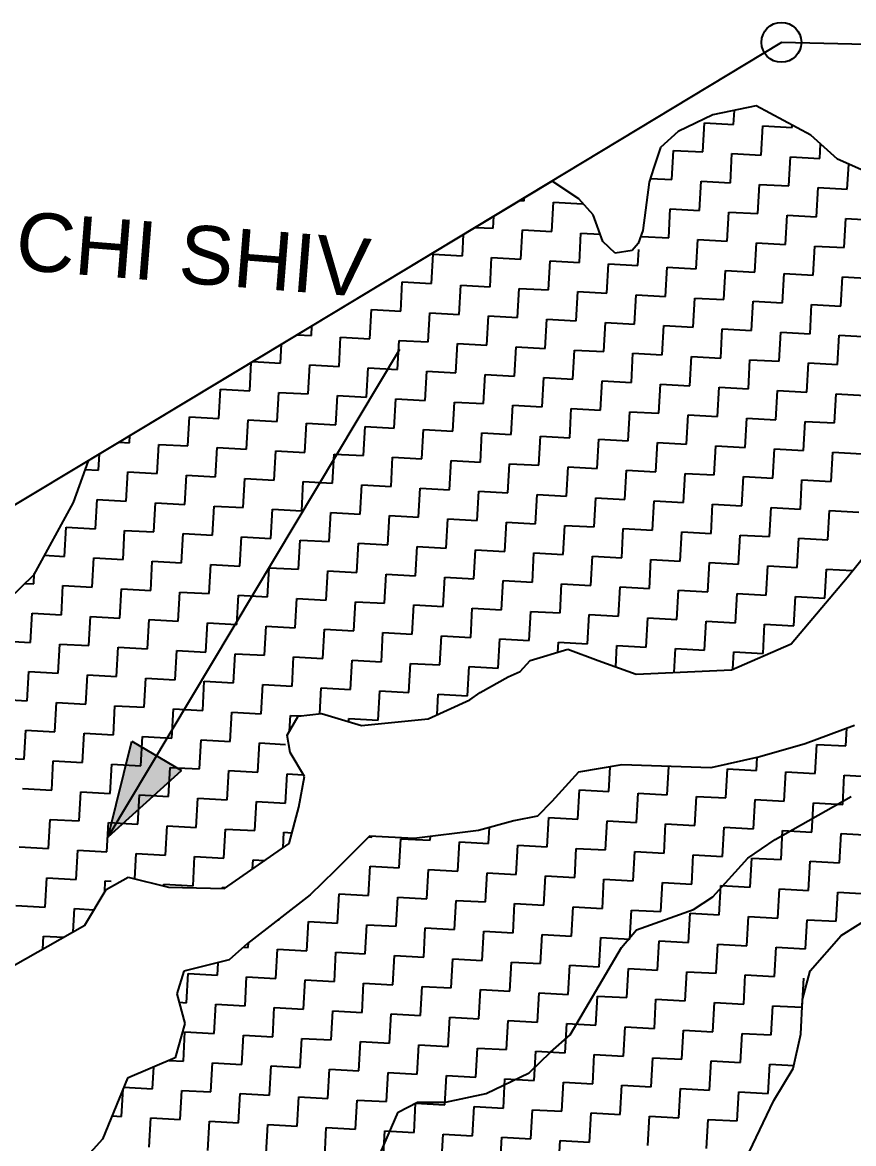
# Model space of a CAD drawing. Header units: metres. Extents: x 277693 to 281059, y 2038920 to 2043234.
# Drawn here: x 278451.6 to 278809.7, y 2042680.6 to 2043163.9 of the extents above; entities that cross this region are included whole.
import ezdxf

# ---------------------------------------------------------------- set-up
doc = ezdxf.new("R2010")
doc.units = ezdxf.units.M
doc.header["$MEASUREMENT"] = 0
for name, color, linetype in [('LINE_WATER', 4, 'Continuous'), ('POLY_HATCH', 12, 'Continuous'), ('TEXT_MAPOUT', 7, 'Continuous'), ('V_BOUND_LINE', 7, 'Continuous')]:
    doc.layers.add(name, color=color, linetype=linetype)
doc.styles.get("Standard").update_dxf_attribs({"font": 'arial.ttf'})

msp = doc.modelspace()

# ---------------------------------------------------------------- hatches: boundary and pattern name
h = msp.add_hatch(color=256)
h.paths.add_polyline_path([(278509.48, 2042847.71), (278498.81, 2042854.08), (278488.64, 2042812.82)])
h.paths.add_polyline_path([(278488.64, 2042812.82), (278520.16, 2042841.33), (278509.48, 2042847.71)])

# ---------------------------------------------------------------- linework, layer by layer
for points in [[(278488.64, 2042812.82), (278614.21, 2043022.99)], [(278488.64, 2042812.82), (278498.81, 2042854.08)], [(278498.81, 2042854.08), (278520.16, 2042841.33)], [(278488.64, 2042812.82), (278520.16, 2042841.33)]]:
    msp.add_lwpolyline(points)
msp.add_circle((278778.61, 2043155.29), 8.59)
at = {"layer": 'LINE_WATER'}
for p, q in [((278775.91, 2042811.59), (278808.62, 2042830.12)), ((278764.1, 2042803.55), (278775.91, 2042811.59)), ((278749.13, 2042786.99), (278764.1, 2042803.55)), ((278740.79, 2042781.43), (278749.13, 2042786.99)), ((278716.23, 2042772.75), (278740.79, 2042781.43)), ((278709.78, 2042765.08), (278716.23, 2042772.75)), ((278698.71, 2042746.3), (278709.78, 2042765.08)), ((278687.63, 2042727.51), (278698.71, 2042746.3)), ((278679.19, 2042719.95), (278687.63, 2042727.51)), ((278670, 2042711.1), (278679.19, 2042719.95)), ((278651.43, 2042702.09), (278670, 2042711.1)), ((278633.83, 2042698.38), (278651.43, 2042702.09)), ((278613.52, 2042694.15), (278621.79, 2042698.38)), ((278621.79, 2042698.38), (278633.83, 2042698.38)), ((278605.86, 2042676.52), (278613.52, 2042694.15))]:
    msp.add_line(p, q, dxfattribs=at)
at = {"layer": 'POLY_HATCH'}
for p, q in [((278767.77, 2043127.86), (278749.02, 2043124.06)), ((278791.26, 2043115.28), (278767.77, 2043127.86)), ((278749.02, 2043124.06), (278734.11, 2043116.83)), ((278734.11, 2043116.83), (278726.48, 2043110)), ((278802.79, 2043104.98), (278791.26, 2043115.28)), ((278726.48, 2043110), (278723.58, 2043101.29)), ((278723.58, 2043101.29), (278721.61, 2043094.95)), ((278819.31, 2043097.62), (278802.79, 2043104.98)), ((278679.78, 2043095.51), (278479.9, 2042974.87)), ((278691.39, 2043087.76), (278679.78, 2043095.51)), ((278721.61, 2043094.95), (278718.86, 2043074.16)), ((278697.46, 2043080.98), (278691.39, 2043087.76)), ((278701.67, 2043069.47), (278697.46, 2043080.98)), ((278718.86, 2043074.16), (278716.94, 2043068.62)), ((278707.03, 2043064.34), (278701.67, 2043069.47)), ((278716.94, 2043068.62), (278714.35, 2043065.54)), ((278714.35, 2043065.54), (278707.03, 2043064.34)), ((278479.9, 2042974.87), (278473.43, 2042956.9)), ((278473.43, 2042956.9), (278456.39, 2042925.61)), ((278806.87, 2042924.66), (278823, 2042944.64)), ((278456.39, 2042925.61), (278437.64, 2042907.31)), ((278782.74, 2042895.95), (278806.87, 2042924.66)), ((278670.44, 2042888.79), (278686.58, 2042893.74)), ((278686.58, 2042893.74), (278699.67, 2042888.84)), ((278757.07, 2042884.84), (278782.74, 2042895.95)), ((278666, 2042884.02), (278670.44, 2042888.79)), ((278699.67, 2042888.84), (278716.05, 2042882.93)), ((278660.87, 2042881.8), (278666, 2042884.02)), ((278716.05, 2042882.93), (278757.07, 2042884.84)), ((278648.8, 2042874.96), (278660.87, 2042881.8)), ((278644.45, 2042871.86), (278648.8, 2042874.96)), ((278626.46, 2042863.67), (278644.45, 2042871.86)), ((278565.76, 2042856.69), (278570.38, 2042864.78)), ((278570.38, 2042864.78), (278580.46, 2042865.9)), ((278580.46, 2042865.9), (278597.72, 2042860.77)), ((278597.72, 2042860.77), (278626.46, 2042863.67)), ((278810.13, 2042860.86), (278788.81, 2042852.85)), ((278567.01, 2042849.11), (278565.76, 2042856.69)), ((278788.81, 2042852.85), (278769.29, 2042847.25)), ((278573.12, 2042838.76), (278567.01, 2042849.11)), ((278769.29, 2042847.25), (278748.16, 2042842.57)), ((278691.26, 2042840.7), (278679.71, 2042827.99)), ((278709.81, 2042843.85), (278691.26, 2042840.7)), ((278748.16, 2042842.57), (278709.81, 2042843.85)), ((278570.72, 2042825.54), (278573.12, 2042838.76)), ((278566.52, 2042809.91), (278570.72, 2042825.54)), ((278679.71, 2042827.99), (278673.51, 2042821.65)), ((278673.51, 2042821.65), (278663.38, 2042819.71)), ((278648.12, 2042815.54), (278620.37, 2042812.06)), ((278663.38, 2042819.71), (278648.12, 2042815.54)), ((278601.22, 2042813.12), (278586.19, 2042798.09)), ((278620.37, 2042812.06), (278601.22, 2042813.12)), ((278538.73, 2042790.58), (278566.52, 2042809.91)), ((278586.19, 2042798.09), (278575.61, 2042787.82)), ((278487.76, 2042790.05), (278497.24, 2042795.37)), ((278497.24, 2042795.37), (278514.54, 2042791.08)), ((278478.56, 2042774.7), (278487.76, 2042790.05)), ((278514.54, 2042791.08), (278538.73, 2042790.58)), ((278575.61, 2042787.82), (278548.56, 2042766.78)), ((278804.29, 2042770.2), (278819, 2042779.41)), ((278442.35, 2042754.16), (278478.56, 2042774.7)), ((278790.93, 2042755.08), (278804.29, 2042770.2)), ((278548.56, 2042766.78), (278540.65, 2042759.71)), ((278540.65, 2042759.71), (278521.18, 2042754.94)), ((278521.18, 2042754.94), (278518.13, 2042745.09)), ((278787.75, 2042742.74), (278790.93, 2042755.08)), ((278518.13, 2042745.09), (278521.61, 2042732.38)), ((278786.92, 2042727.76), (278787.75, 2042742.74)), ((278521.61, 2042732.38), (278517.45, 2042717.58)), ((278783.6, 2042712.92), (278786.92, 2042727.76)), ((278517.45, 2042717.58), (278496.92, 2042708.7)), ((278775.32, 2042699.19), (278783.6, 2042712.92)), ((278496.92, 2042708.7), (278486.14, 2042682.46)), ((278764.78, 2042676.82), (278775.32, 2042699.19)), ((278486.14, 2042682.46), (278471.02, 2042665.76))]:
    msp.add_line(p, q, dxfattribs=at)
at = {"layer": 'POLY_HATCH', "linetype": 'Continuous'}
for p, q in [((278758.01, 2043119.94), (278758.34, 2043125.95)), ((278744.72, 2043108.04), (278745.42, 2043120.64)), ((278745.42, 2043120.64), (278758.01, 2043119.94)), ((278769.91, 2043106.65), (278770.61, 2043119.25)), ((278770.61, 2043119.25), (278783.2, 2043118.55)), ((278783.2, 2043118.55), (278783.26, 2043119.57)), ((278795.1, 2043105.26), (278795.45, 2043111.54)), ((278731.43, 2043096.14), (278732.13, 2043108.73)), ((278732.13, 2043108.73), (278744.72, 2043108.04)), ((278756.62, 2043094.75), (278757.32, 2043107.35)), ((278757.32, 2043107.35), (278769.91, 2043106.65)), ((278781.81, 2043093.36), (278782.51, 2043105.96)), ((278782.51, 2043105.96), (278795.1, 2043105.26)), ((278807, 2043091.97), (278807.6, 2043102.84)), ((278722.14, 2043096.65), (278731.43, 2043096.14)), ((278743.33, 2043082.85), (278744.03, 2043095.44)), ((278744.03, 2043095.44), (278756.62, 2043094.75)), ((278768.52, 2043081.46), (278769.22, 2043094.06)), ((278769.22, 2043094.06), (278781.81, 2043093.36)), ((278793.71, 2043080.07), (278794.41, 2043092.67)), ((278794.41, 2043092.67), (278807, 2043091.97)), ((278665.89, 2043087.12), (278667.76, 2043087.02)), ((278667.76, 2043087.02), (278667.83, 2043088.29)), ((278679.66, 2043073.73), (278680.36, 2043086.32)), ((278680.36, 2043086.32), (278692.95, 2043085.63)), ((278692.95, 2043085.63), (278692.97, 2043085.99)), ((278730.04, 2043070.95), (278730.74, 2043083.54)), ((278730.74, 2043083.54), (278743.33, 2043082.85)), ((278755.23, 2043069.56), (278755.93, 2043082.15)), ((278755.93, 2043082.15), (278768.52, 2043081.46)), ((278654.47, 2043075.12), (278654.76, 2043080.4)), ((278780.42, 2043068.17), (278781.12, 2043080.76)), ((278781.12, 2043080.76), (278793.71, 2043080.07)), ((278805.62, 2043066.78), (278806.31, 2043079.38)), ((278806.31, 2043079.38), (278818.91, 2043078.68)), ((278641.18, 2043063.22), (278641.69, 2043072.52)), ((278646.71, 2043075.54), (278654.47, 2043075.12)), ((278666.37, 2043061.83), (278667.07, 2043074.42)), ((278667.07, 2043074.42), (278679.66, 2043073.73)), ((278691.56, 2043060.44), (278692.26, 2043073.03)), ((278692.26, 2043073.03), (278700.53, 2043072.58)), ((278718.51, 2043071.58), (278730.04, 2043070.95)), ((278741.94, 2043057.66), (278742.64, 2043070.25)), ((278742.64, 2043070.25), (278755.23, 2043069.56)), ((278767.13, 2043056.27), (278767.83, 2043068.86)), ((278767.83, 2043068.86), (278780.42, 2043068.17)), ((278792.33, 2043054.88), (278793.02, 2043067.47)), ((278793.02, 2043067.47), (278805.62, 2043066.78)), ((278627.89, 2043051.31), (278628.59, 2043063.91)), ((278628.59, 2043063.91), (278641.18, 2043063.22)), ((278653.08, 2043049.93), (278653.78, 2043062.52)), ((278653.78, 2043062.52), (278666.37, 2043061.83)), ((278716.75, 2043059.05), (278717.14, 2043066)), ((278678.27, 2043048.54), (278678.97, 2043061.13)), ((278678.97, 2043061.13), (278691.56, 2043060.44)), ((278703.46, 2043047.15), (278704.16, 2043059.74)), ((278704.16, 2043059.74), (278716.75, 2043059.05)), ((278728.65, 2043045.76), (278729.35, 2043058.35)), ((278729.35, 2043058.35), (278741.94, 2043057.66)), ((278753.84, 2043044.37), (278754.54, 2043056.96)), ((278754.54, 2043056.96), (278767.13, 2043056.27)), ((278779.04, 2043042.98), (278779.73, 2043055.57)), ((278779.73, 2043055.57), (278792.33, 2043054.88)), ((278804.23, 2043041.59), (278804.92, 2043054.18)), ((278804.92, 2043054.18), (278817.52, 2043053.49)), ((278614.6, 2043039.41), (278615.3, 2043052.01)), ((278615.3, 2043052.01), (278627.89, 2043051.31)), ((278639.79, 2043038.02), (278640.49, 2043050.62)), ((278640.49, 2043050.62), (278653.08, 2043049.93)), ((278664.98, 2043036.64), (278665.68, 2043049.23)), ((278665.68, 2043049.23), (278678.27, 2043048.54)), ((278690.17, 2043035.25), (278690.87, 2043047.84)), ((278690.87, 2043047.84), (278703.46, 2043047.15)), ((278715.36, 2043033.86), (278716.06, 2043046.45)), ((278716.06, 2043046.45), (278728.65, 2043045.76)), ((278740.55, 2043032.47), (278741.25, 2043045.06)), ((278741.25, 2043045.06), (278753.84, 2043044.37)), ((278765.75, 2043031.08), (278766.44, 2043043.67)), ((278766.44, 2043043.67), (278779.04, 2043042.98)), ((278589.17, 2043040.82), (278589.41, 2043040.8)), ((278589.41, 2043040.8), (278589.42, 2043040.97)), ((278601.31, 2043027.51), (278602.01, 2043040.11)), ((278602.01, 2043040.11), (278614.6, 2043039.41)), ((278626.5, 2043026.12), (278627.2, 2043038.72)), ((278627.2, 2043038.72), (278639.79, 2043038.02)), ((278790.94, 2043029.69), (278791.63, 2043042.28)), ((278791.63, 2043042.28), (278804.23, 2043041.59)), ((278576.12, 2043028.9), (278576.35, 2043033.08)), ((278651.69, 2043024.73), (278652.39, 2043037.33)), ((278652.39, 2043037.33), (278664.98, 2043036.64)), ((278676.88, 2043023.35), (278677.58, 2043035.94)), ((278677.58, 2043035.94), (278690.17, 2043035.25)), ((278702.07, 2043021.96), (278702.77, 2043034.55)), ((278702.77, 2043034.55), (278715.36, 2043033.86)), ((278727.26, 2043020.57), (278727.96, 2043033.16)), ((278727.96, 2043033.16), (278740.55, 2043032.47)), ((278569.99, 2043029.24), (278576.12, 2043028.9)), ((278588.02, 2043015.61), (278588.72, 2043028.21)), ((278588.72, 2043028.21), (278601.31, 2043027.51)), ((278752.46, 2043019.18), (278753.15, 2043031.77)), ((278753.15, 2043031.77), (278765.75, 2043031.08)), ((278777.65, 2043017.79), (278778.34, 2043030.38)), ((278778.34, 2043030.38), (278790.94, 2043029.69)), ((278802.84, 2043016.4), (278803.53, 2043028.99)), ((278803.53, 2043028.99), (278816.13, 2043028.3)), ((278562.83, 2043017), (278563.28, 2043025.19)), ((278613.21, 2043014.22), (278613.91, 2043026.82)), ((278613.91, 2043026.82), (278626.5, 2043026.12)), ((278638.4, 2043012.83), (278639.1, 2043025.43)), ((278639.1, 2043025.43), (278651.69, 2043024.73)), ((278663.59, 2043011.44), (278664.29, 2043024.04)), ((278664.29, 2043024.04), (278676.88, 2043023.35)), ((278688.78, 2043010.06), (278689.48, 2043022.65)), ((278689.48, 2043022.65), (278702.07, 2043021.96)), ((278713.97, 2043008.67), (278714.67, 2043021.26)), ((278714.67, 2043021.26), (278727.26, 2043020.57)), ((278739.17, 2043007.28), (278739.86, 2043019.87)), ((278739.86, 2043019.87), (278752.46, 2043019.18)), ((278764.36, 2043005.89), (278765.05, 2043018.48)), ((278765.05, 2043018.48), (278777.65, 2043017.79)), ((278549.54, 2043005.1), (278550.21, 2043017.31)), ((278550.81, 2043017.67), (278562.83, 2043017)), ((278574.73, 2043003.71), (278575.42, 2043016.31)), ((278575.42, 2043016.31), (278588.02, 2043015.61)), ((278599.92, 2043002.32), (278600.62, 2043014.92)), ((278600.62, 2043014.92), (278613.21, 2043014.22)), ((278789.55, 2043004.5), (278790.24, 2043017.09)), ((278790.24, 2043017.09), (278802.84, 2043016.4)), ((278625.11, 2043000.93), (278625.81, 2043013.53)), ((278625.81, 2043013.53), (278638.4, 2043012.83)), ((278650.3, 2042999.54), (278651, 2043012.14)), ((278651, 2043012.14), (278663.59, 2043011.44)), ((278675.49, 2042998.15), (278676.19, 2043010.75)), ((278676.19, 2043010.75), (278688.78, 2043010.06)), ((278700.68, 2042996.77), (278701.38, 2043009.36)), ((278701.38, 2043009.36), (278713.97, 2043008.67)), ((278536.25, 2042993.2), (278536.94, 2043005.8)), ((278536.94, 2043005.8), (278549.54, 2043005.1)), ((278561.44, 2042991.81), (278562.13, 2043004.41)), ((278562.13, 2043004.41), (278574.73, 2043003.71)), ((278725.87, 2042995.38), (278726.57, 2043007.97)), ((278726.57, 2043007.97), (278739.17, 2043007.28)), ((278751.07, 2042993.99), (278751.76, 2043006.58)), ((278751.76, 2043006.58), (278764.36, 2043005.89)), ((278776.26, 2042992.6), (278776.95, 2043005.19)), ((278776.95, 2043005.19), (278789.55, 2043004.5)), ((278586.63, 2042990.42), (278587.33, 2043003.02)), ((278587.33, 2043003.02), (278599.92, 2043002.32)), ((278611.82, 2042989.03), (278612.52, 2043001.63)), ((278612.52, 2043001.63), (278625.11, 2043000.93)), ((278637.01, 2042987.64), (278637.71, 2043000.24)), ((278637.71, 2043000.24), (278650.3, 2042999.54)), ((278801.45, 2042991.21), (278802.14, 2043003.8)), ((278802.14, 2043003.8), (278814.74, 2043003.11)), ((278662.2, 2042986.25), (278662.9, 2042998.85)), ((278662.9, 2042998.85), (278675.49, 2042998.15)), ((278687.39, 2042984.86), (278688.09, 2042997.46)), ((278688.09, 2042997.46), (278700.68, 2042996.77)), ((278712.58, 2042983.48), (278713.28, 2042996.07)), ((278713.28, 2042996.07), (278725.87, 2042995.38)), ((278737.78, 2042982.09), (278738.47, 2042994.68)), ((278738.47, 2042994.68), (278751.07, 2042993.99)), ((278522.96, 2042981.3), (278523.65, 2042993.9)), ((278523.65, 2042993.9), (278536.25, 2042993.2)), ((278548.15, 2042979.91), (278548.84, 2042992.51)), ((278548.84, 2042992.51), (278561.44, 2042991.81)), ((278573.34, 2042978.52), (278574.04, 2042991.12)), ((278574.04, 2042991.12), (278586.63, 2042990.42)), ((278598.53, 2042977.13), (278599.23, 2042989.73)), ((278599.23, 2042989.73), (278611.82, 2042989.03)), ((278762.97, 2042980.7), (278763.66, 2042993.29)), ((278763.66, 2042993.29), (278776.26, 2042992.6)), ((278788.16, 2042979.31), (278788.85, 2042991.9)), ((278788.85, 2042991.9), (278801.45, 2042991.21)), ((278497.77, 2042982.69), (278497.94, 2042985.76)), ((278623.72, 2042975.74), (278624.42, 2042988.34)), ((278624.42, 2042988.34), (278637.01, 2042987.64)), ((278648.91, 2042974.35), (278649.61, 2042986.95)), ((278649.61, 2042986.95), (278662.2, 2042986.25)), ((278674.1, 2042972.96), (278674.8, 2042985.56)), ((278674.8, 2042985.56), (278687.39, 2042984.86)), ((278493.27, 2042982.94), (278497.77, 2042982.69)), ((278509.67, 2042969.4), (278510.36, 2042981.99)), ((278510.36, 2042981.99), (278522.96, 2042981.3)), ((278534.86, 2042968.01), (278535.55, 2042980.61)), ((278535.55, 2042980.61), (278548.15, 2042979.91)), ((278699.29, 2042971.57), (278699.99, 2042984.17)), ((278699.99, 2042984.17), (278712.58, 2042983.48)), ((278724.49, 2042970.19), (278725.18, 2042982.78)), ((278725.18, 2042982.78), (278737.78, 2042982.09)), ((278749.68, 2042968.8), (278750.37, 2042981.39)), ((278750.37, 2042981.39), (278762.97, 2042980.7)), ((278774.87, 2042967.41), (278775.56, 2042980)), ((278775.56, 2042980), (278788.16, 2042979.31)), ((278484.48, 2042970.79), (278484.87, 2042977.87)), ((278560.05, 2042966.62), (278560.75, 2042979.22)), ((278560.75, 2042979.22), (278573.34, 2042978.52)), ((278585.24, 2042965.23), (278585.94, 2042977.83)), ((278585.94, 2042977.83), (278598.53, 2042977.13)), ((278610.43, 2042963.84), (278611.13, 2042976.44)), ((278611.13, 2042976.44), (278623.72, 2042975.74)), ((278635.62, 2042962.45), (278636.32, 2042975.05)), ((278636.32, 2042975.05), (278648.91, 2042974.35)), ((278800.06, 2042966.02), (278800.75, 2042978.61)), ((278800.75, 2042978.61), (278813.35, 2042977.92)), ((278478.55, 2042971.12), (278484.48, 2042970.79)), ((278496.38, 2042957.5), (278497.07, 2042970.09)), ((278497.07, 2042970.09), (278509.67, 2042969.4)), ((278660.81, 2042961.06), (278661.51, 2042973.66)), ((278661.51, 2042973.66), (278674.1, 2042972.96)), ((278686, 2042959.67), (278686.7, 2042972.27)), ((278686.7, 2042972.27), (278699.29, 2042971.57)), ((278711.2, 2042958.28), (278711.89, 2042970.88)), ((278711.89, 2042970.88), (278724.49, 2042970.19)), ((278521.57, 2042956.11), (278522.26, 2042968.7)), ((278522.26, 2042968.7), (278534.86, 2042968.01)), ((278546.76, 2042954.72), (278547.46, 2042967.32)), ((278547.46, 2042967.32), (278560.05, 2042966.62)), ((278571.95, 2042953.33), (278572.65, 2042965.93)), ((278572.65, 2042965.93), (278585.24, 2042965.23)), ((278736.39, 2042956.9), (278737.08, 2042969.49)), ((278737.08, 2042969.49), (278749.68, 2042968.8)), ((278761.58, 2042955.51), (278762.27, 2042968.1)), ((278762.27, 2042968.1), (278774.87, 2042967.41)), ((278786.77, 2042954.12), (278787.46, 2042966.71)), ((278787.46, 2042966.71), (278800.06, 2042966.02)), ((278597.14, 2042951.94), (278597.84, 2042964.54)), ((278597.84, 2042964.54), (278610.43, 2042963.84)), ((278622.33, 2042950.55), (278623.03, 2042963.15)), ((278623.03, 2042963.15), (278635.62, 2042962.45)), ((278647.52, 2042949.16), (278648.22, 2042961.76)), ((278648.22, 2042961.76), (278660.81, 2042961.06)), ((278483.09, 2042945.6), (278483.78, 2042958.19)), ((278483.78, 2042958.19), (278496.38, 2042957.5)), ((278508.28, 2042944.21), (278508.97, 2042956.8)), ((278508.97, 2042956.8), (278521.57, 2042956.11)), ((278672.71, 2042947.77), (278673.41, 2042960.37)), ((278673.41, 2042960.37), (278686, 2042959.67)), ((278697.91, 2042946.38), (278698.6, 2042958.98)), ((278698.6, 2042958.98), (278711.2, 2042958.28)), ((278723.1, 2042944.99), (278723.79, 2042957.59)), ((278723.79, 2042957.59), (278736.39, 2042956.9)), ((278748.29, 2042943.6), (278748.98, 2042956.2)), ((278748.98, 2042956.2), (278761.58, 2042955.51)), ((278533.47, 2042942.82), (278534.17, 2042955.41)), ((278534.17, 2042955.41), (278546.76, 2042954.72)), ((278558.66, 2042941.43), (278559.36, 2042954.03)), ((278559.36, 2042954.03), (278571.95, 2042953.33)), ((278583.85, 2042940.04), (278584.55, 2042952.64)), ((278584.55, 2042952.64), (278597.14, 2042951.94)), ((278609.04, 2042938.65), (278609.74, 2042951.25)), ((278609.74, 2042951.25), (278622.33, 2042950.55)), ((278773.48, 2042942.22), (278774.17, 2042954.81)), ((278774.17, 2042954.81), (278786.77, 2042954.12)), ((278798.67, 2042940.83), (278799.36, 2042953.42)), ((278799.36, 2042953.42), (278811.96, 2042952.73)), ((278469.8, 2042933.7), (278470.49, 2042946.29)), ((278470.49, 2042946.29), (278483.09, 2042945.6)), ((278634.23, 2042937.26), (278634.93, 2042949.86)), ((278634.93, 2042949.86), (278647.52, 2042949.16)), ((278659.42, 2042935.87), (278660.12, 2042948.47)), ((278660.12, 2042948.47), (278672.71, 2042947.77)), ((278684.62, 2042934.48), (278685.31, 2042947.08)), ((278685.31, 2042947.08), (278697.91, 2042946.38)), ((278494.99, 2042932.31), (278495.68, 2042944.9)), ((278495.68, 2042944.9), (278508.28, 2042944.21)), ((278520.18, 2042930.92), (278520.88, 2042943.51)), ((278520.88, 2042943.51), (278533.47, 2042942.82)), ((278545.37, 2042929.53), (278546.07, 2042942.12)), ((278546.07, 2042942.12), (278558.66, 2042941.43)), ((278709.81, 2042933.09), (278710.5, 2042945.69)), ((278710.5, 2042945.69), (278723.1, 2042944.99)), ((278735, 2042931.7), (278735.69, 2042944.3)), ((278735.69, 2042944.3), (278748.29, 2042943.6)), ((278760.19, 2042930.31), (278760.88, 2042942.91)), ((278760.88, 2042942.91), (278773.48, 2042942.22)), ((278785.38, 2042928.93), (278786.07, 2042941.52)), ((278786.07, 2042941.52), (278798.67, 2042940.83)), ((278570.56, 2042928.14), (278571.26, 2042940.74)), ((278571.26, 2042940.74), (278583.85, 2042940.04)), ((278595.75, 2042926.75), (278596.45, 2042939.35)), ((278596.45, 2042939.35), (278609.04, 2042938.65)), ((278620.94, 2042925.36), (278621.64, 2042937.96)), ((278621.64, 2042937.96), (278634.23, 2042937.26)), ((278646.13, 2042923.97), (278646.83, 2042936.57)), ((278646.83, 2042936.57), (278659.42, 2042935.87)), ((278461.06, 2042934.18), (278469.8, 2042933.7)), ((278481.7, 2042920.41), (278482.39, 2042933)), ((278482.39, 2042933), (278494.99, 2042932.31)), ((278506.89, 2042919.02), (278507.59, 2042931.61)), ((278507.59, 2042931.61), (278520.18, 2042930.92)), ((278671.33, 2042922.58), (278672.02, 2042935.18)), ((278672.02, 2042935.18), (278684.62, 2042934.48)), ((278696.52, 2042921.19), (278697.21, 2042933.79)), ((278697.21, 2042933.79), (278709.81, 2042933.09)), ((278721.71, 2042919.8), (278722.4, 2042932.4)), ((278722.4, 2042932.4), (278735, 2042931.7)), ((278532.08, 2042917.63), (278532.78, 2042930.22)), ((278532.78, 2042930.22), (278545.37, 2042929.53)), ((278557.27, 2042916.24), (278557.97, 2042928.83)), ((278557.97, 2042928.83), (278570.56, 2042928.14)), ((278582.46, 2042914.85), (278583.16, 2042927.45)), ((278583.16, 2042927.45), (278595.75, 2042926.75)), ((278746.9, 2042918.41), (278747.59, 2042931.01)), ((278747.59, 2042931.01), (278760.19, 2042930.31)), ((278772.09, 2042917.02), (278772.78, 2042929.62)), ((278772.78, 2042929.62), (278785.38, 2042928.93)), ((278797.28, 2042915.64), (278797.97, 2042928.23)), ((278797.97, 2042928.23), (278809.25, 2042927.61)), ((278452.7, 2042922.01), (278456.51, 2042921.8)), ((278456.51, 2042921.8), (278456.76, 2042926.29)), ((278607.65, 2042913.46), (278608.35, 2042926.06)), ((278608.35, 2042926.06), (278620.94, 2042925.36)), ((278632.84, 2042912.07), (278633.54, 2042924.67)), ((278633.54, 2042924.67), (278646.13, 2042923.97)), ((278658.04, 2042910.68), (278658.73, 2042923.28)), ((278658.73, 2042923.28), (278671.33, 2042922.58)), ((278683.23, 2042909.29), (278683.92, 2042921.89)), ((278683.92, 2042921.89), (278696.52, 2042921.19)), ((278468.41, 2042908.51), (278469.1, 2042921.1)), ((278469.1, 2042921.1), (278481.7, 2042920.41)), ((278493.6, 2042907.12), (278494.3, 2042919.71)), ((278494.3, 2042919.71), (278506.89, 2042919.02)), ((278518.79, 2042905.73), (278519.49, 2042918.32)), ((278519.49, 2042918.32), (278532.08, 2042917.63)), ((278543.98, 2042904.34), (278544.68, 2042916.93)), ((278544.68, 2042916.93), (278557.27, 2042916.24)), ((278708.42, 2042907.9), (278709.11, 2042920.5)), ((278709.11, 2042920.5), (278721.71, 2042919.8)), ((278733.61, 2042906.51), (278734.3, 2042919.11)), ((278734.3, 2042919.11), (278746.9, 2042918.41)), ((278758.8, 2042905.12), (278759.49, 2042917.72)), ((278759.49, 2042917.72), (278772.09, 2042917.02)), ((278569.17, 2042902.95), (278569.87, 2042915.54)), ((278569.87, 2042915.54), (278582.46, 2042914.85)), ((278594.36, 2042901.56), (278595.06, 2042914.15)), ((278595.06, 2042914.15), (278607.65, 2042913.46)), ((278619.55, 2042900.17), (278620.25, 2042912.77)), ((278620.25, 2042912.77), (278632.84, 2042912.07)), ((278783.99, 2042903.73), (278784.68, 2042916.33)), ((278784.68, 2042916.33), (278797.28, 2042915.64)), ((278455.12, 2042896.61), (278455.81, 2042909.2)), ((278455.81, 2042909.2), (278468.41, 2042908.51)), ((278480.31, 2042895.22), (278481.01, 2042907.81)), ((278481.01, 2042907.81), (278493.6, 2042907.12)), ((278644.75, 2042898.78), (278645.44, 2042911.38)), ((278645.44, 2042911.38), (278658.04, 2042910.68)), ((278669.94, 2042897.39), (278670.63, 2042909.99)), ((278670.63, 2042909.99), (278683.23, 2042909.29)), ((278695.13, 2042896), (278695.82, 2042908.6)), ((278695.82, 2042908.6), (278708.42, 2042907.9)), ((278505.5, 2042893.83), (278506.2, 2042906.42)), ((278506.2, 2042906.42), (278518.79, 2042905.73)), ((278530.69, 2042892.44), (278531.39, 2042905.03)), ((278531.39, 2042905.03), (278543.98, 2042904.34)), ((278555.88, 2042891.05), (278556.58, 2042903.64)), ((278556.58, 2042903.64), (278569.17, 2042902.95)), ((278720.32, 2042894.61), (278721.01, 2042907.21)), ((278721.01, 2042907.21), (278733.61, 2042906.51)), ((278745.51, 2042893.22), (278746.2, 2042905.82)), ((278746.2, 2042905.82), (278758.8, 2042905.12)), ((278770.7, 2042891.83), (278771.39, 2042904.43)), ((278771.39, 2042904.43), (278783.99, 2042903.73)), ((278581.07, 2042889.66), (278581.77, 2042902.25)), ((278581.77, 2042902.25), (278594.36, 2042901.56)), ((278606.26, 2042888.27), (278606.96, 2042900.86)), ((278606.96, 2042900.86), (278619.55, 2042900.17)), ((278631.46, 2042886.88), (278632.15, 2042899.48)), ((278632.15, 2042899.48), (278644.75, 2042898.78)), ((278656.65, 2042885.49), (278657.34, 2042898.09)), ((278657.34, 2042898.09), (278669.94, 2042897.39)), ((278442.52, 2042897.3), (278455.12, 2042896.61)), ((278467.02, 2042883.32), (278467.72, 2042895.91)), ((278467.72, 2042895.91), (278480.31, 2042895.22)), ((278492.21, 2042881.93), (278492.91, 2042894.52)), ((278492.91, 2042894.52), (278505.5, 2042893.83)), ((278517.4, 2042880.54), (278518.1, 2042893.13)), ((278518.1, 2042893.13), (278530.69, 2042892.44)), ((278682.3, 2042892.42), (278682.53, 2042896.7)), ((278682.53, 2042896.7), (278695.13, 2042896)), ((278707.22, 2042886.12), (278707.72, 2042895.31)), ((278707.72, 2042895.31), (278720.32, 2042894.61)), ((278732.35, 2042883.69), (278732.91, 2042893.92)), ((278732.91, 2042893.92), (278745.51, 2042893.22)), ((278542.59, 2042879.15), (278543.29, 2042891.74)), ((278543.29, 2042891.74), (278555.88, 2042891.05)), ((278567.78, 2042877.76), (278568.48, 2042890.35)), ((278568.48, 2042890.35), (278581.07, 2042889.66)), ((278592.97, 2042876.37), (278593.67, 2042888.96)), ((278593.67, 2042888.96), (278606.26, 2042888.27)), ((278757.69, 2042885.11), (278758.1, 2042892.53)), ((278758.1, 2042892.53), (278770.7, 2042891.83)), ((278453.73, 2042871.41), (278454.42, 2042884.01)), ((278454.42, 2042884.01), (278467.02, 2042883.32)), ((278618.17, 2042874.98), (278618.86, 2042887.57)), ((278618.86, 2042887.57), (278631.46, 2042886.88)), ((278643.36, 2042873.59), (278644.05, 2042886.19)), ((278644.05, 2042886.19), (278656.65, 2042885.49)), ((278478.92, 2042870.03), (278479.62, 2042882.62)), ((278479.62, 2042882.62), (278492.21, 2042881.93)), ((278504.11, 2042868.64), (278504.81, 2042881.23)), ((278504.81, 2042881.23), (278517.4, 2042880.54)), ((278529.3, 2042867.25), (278530, 2042879.84)), ((278530, 2042879.84), (278542.59, 2042879.15)), ((278554.49, 2042865.86), (278555.19, 2042878.45)), ((278555.19, 2042878.45), (278567.78, 2042877.76)), ((278579.76, 2042865.82), (278580.38, 2042877.06)), ((278580.38, 2042877.06), (278592.97, 2042876.37)), ((278604.87, 2042863.08), (278605.57, 2042875.67)), ((278605.57, 2042875.67), (278618.17, 2042874.98)), ((278630.27, 2042865.4), (278630.76, 2042874.28)), ((278630.76, 2042874.28), (278643.36, 2042873.59)), ((278441.13, 2042872.11), (278453.73, 2042871.41)), ((278465.63, 2042858.12), (278466.33, 2042870.72)), ((278466.33, 2042870.72), (278478.92, 2042870.03)), ((278490.82, 2042856.74), (278491.52, 2042869.33)), ((278491.52, 2042869.33), (278504.11, 2042868.64)), ((278516.01, 2042855.35), (278516.71, 2042867.94)), ((278516.71, 2042867.94), (278529.3, 2042867.25)), ((278541.2, 2042853.96), (278541.9, 2042866.55)), ((278541.9, 2042866.55), (278554.49, 2042865.86)), ((278566.71, 2042858.37), (278567.09, 2042865.16)), ((278567.09, 2042865.16), (278571.57, 2042864.92)), ((278592.2, 2042862.41), (278592.28, 2042863.77)), ((278592.28, 2042863.77), (278604.87, 2042863.08)), ((278806.4, 2042851.96), (278806.82, 2042859.62)), ((278452.34, 2042846.22), (278453.04, 2042858.82)), ((278453.04, 2042858.82), (278465.63, 2042858.12)), ((278477.53, 2042844.83), (278478.23, 2042857.43)), ((278478.23, 2042857.43), (278490.82, 2042856.74)), ((278502.72, 2042843.45), (278503.42, 2042856.04)), ((278503.42, 2042856.04), (278516.01, 2042855.35)), ((278527.91, 2042842.06), (278528.61, 2042854.65)), ((278528.61, 2042854.65), (278541.2, 2042853.96)), ((278553.1, 2042840.67), (278553.8, 2042853.26)), ((278553.8, 2042853.26), (278564.92, 2042852.65)), ((278793.11, 2042840.06), (278793.81, 2042852.66)), ((278793.81, 2042852.66), (278806.4, 2042851.96)), ((278439.75, 2042846.92), (278452.34, 2042846.22)), ((278464.24, 2042832.93), (278464.94, 2042845.53)), ((278464.94, 2042845.53), (278477.53, 2042844.83)), ((278767.92, 2042841.45), (278768.23, 2042847.02)), ((278489.43, 2042831.54), (278490.13, 2042844.14)), ((278490.13, 2042844.14), (278502.72, 2042843.45)), ((278514.62, 2042830.16), (278515.32, 2042842.75)), ((278515.32, 2042842.75), (278527.91, 2042842.06)), ((278539.81, 2042828.77), (278540.51, 2042841.36)), ((278540.51, 2042841.36), (278553.1, 2042840.67)), ((278565, 2042827.38), (278565.7, 2042839.97)), ((278565.7, 2042839.97), (278572.63, 2042839.59)), ((278704.25, 2042832.33), (278704.84, 2042843.01)), ((278729.44, 2042830.94), (278730.11, 2042843.18)), ((278754.63, 2042829.55), (278755.33, 2042842.15)), ((278755.33, 2042842.15), (278767.92, 2042841.45)), ((278779.82, 2042828.16), (278780.52, 2042840.76)), ((278780.52, 2042840.76), (278793.11, 2042840.06)), ((278805.01, 2042826.77), (278805.71, 2042839.37)), ((278805.71, 2042839.37), (278818.3, 2042838.67)), ((278451.65, 2042833.63), (278464.24, 2042832.93)), ((278476.14, 2042819.64), (278476.84, 2042832.24)), ((278476.84, 2042832.24), (278489.43, 2042831.54)), ((278501.33, 2042818.25), (278502.03, 2042830.85)), ((278502.03, 2042830.85), (278514.62, 2042830.16)), ((278690.96, 2042820.43), (278691.65, 2042833.03)), ((278691.65, 2042833.03), (278704.25, 2042832.33)), ((278716.15, 2042819.04), (278716.84, 2042831.64)), ((278716.84, 2042831.64), (278729.44, 2042830.94)), ((278741.34, 2042817.65), (278742.03, 2042830.25)), ((278742.03, 2042830.25), (278754.63, 2042829.55)), ((278526.52, 2042816.87), (278527.22, 2042829.46)), ((278527.22, 2042829.46), (278539.81, 2042828.77)), ((278551.71, 2042815.48), (278552.41, 2042828.07)), ((278552.41, 2042828.07), (278565, 2042827.38)), ((278766.53, 2042816.26), (278767.23, 2042828.86)), ((278767.23, 2042828.86), (278779.82, 2042828.16)), ((278791.72, 2042814.87), (278792.42, 2042827.47)), ((278792.42, 2042827.47), (278805.01, 2042826.77)), ((278462.85, 2042807.74), (278463.55, 2042820.34)), ((278463.55, 2042820.34), (278476.14, 2042819.64)), ((278677.67, 2042808.53), (278678.36, 2042821.12)), ((278678.36, 2042821.12), (278690.96, 2042820.43)), ((278488.04, 2042806.35), (278488.74, 2042818.95)), ((278488.74, 2042818.95), (278501.33, 2042818.25)), ((278513.23, 2042804.96), (278513.93, 2042817.56)), ((278513.93, 2042817.56), (278526.52, 2042816.87)), ((278538.42, 2042803.58), (278539.12, 2042816.17)), ((278539.12, 2042816.17), (278551.71, 2042815.48)), ((278652.48, 2042809.92), (278652.86, 2042816.83)), ((278702.86, 2042807.14), (278703.55, 2042819.74)), ((278703.55, 2042819.74), (278716.15, 2042819.04)), ((278728.05, 2042805.75), (278728.74, 2042818.35)), ((278728.74, 2042818.35), (278741.34, 2042817.65)), ((278753.24, 2042804.36), (278753.94, 2042816.96)), ((278753.94, 2042816.96), (278766.53, 2042816.26)), ((278778.43, 2042802.97), (278779.13, 2042815.57)), ((278779.13, 2042815.57), (278791.72, 2042814.87)), ((278563.94, 2042808.12), (278564.31, 2042814.78)), ((278564.31, 2042814.78), (278567.77, 2042814.59)), ((278600.87, 2042812.77), (278602.1, 2042812.7)), ((278602.1, 2042812.7), (278602.12, 2042813.07)), ((278614, 2042799.41), (278614.69, 2042812)), ((278614.69, 2042812), (278627.29, 2042811.31)), ((278627.29, 2042811.31), (278627.38, 2042812.94)), ((278639.19, 2042798.02), (278639.88, 2042810.61)), ((278639.88, 2042810.61), (278652.48, 2042809.92)), ((278803.62, 2042801.58), (278804.32, 2042814.18)), ((278804.32, 2042814.18), (278816.91, 2042813.48)), ((278450.26, 2042808.44), (278462.85, 2042807.74)), ((278474.75, 2042794.45), (278475.45, 2042807.05)), ((278475.45, 2042807.05), (278488.04, 2042806.35)), ((278664.38, 2042796.63), (278665.07, 2042809.22)), ((278665.07, 2042809.22), (278677.67, 2042808.53)), ((278689.57, 2042795.24), (278690.26, 2042807.83)), ((278690.26, 2042807.83), (278702.86, 2042807.14)), ((278714.76, 2042793.85), (278715.45, 2042806.45)), ((278715.45, 2042806.45), (278728.05, 2042805.75)), ((278500.03, 2042794.68), (278500.64, 2042805.66)), ((278500.64, 2042805.66), (278513.23, 2042804.96)), ((278525.13, 2042791.67), (278525.83, 2042804.27)), ((278525.83, 2042804.27), (278538.42, 2042803.58)), ((278550.8, 2042798.98), (278551.02, 2042802.88)), ((278551.02, 2042802.88), (278556.01, 2042802.61)), ((278739.95, 2042792.46), (278740.65, 2042805.06)), ((278740.65, 2042805.06), (278753.24, 2042804.36)), ((278765.14, 2042791.07), (278765.84, 2042803.67)), ((278765.84, 2042803.67), (278778.43, 2042802.97)), ((278790.33, 2042789.68), (278791.03, 2042802.28)), ((278791.03, 2042802.28), (278803.62, 2042801.58)), ((278600.71, 2042787.51), (278601.4, 2042800.1)), ((278601.4, 2042800.1), (278614, 2042799.41)), ((278625.9, 2042786.12), (278626.59, 2042798.71)), ((278626.59, 2042798.71), (278639.19, 2042798.02)), ((278651.09, 2042784.73), (278651.78, 2042797.32)), ((278651.78, 2042797.32), (278664.38, 2042796.63)), ((278461.46, 2042782.55), (278462.16, 2042795.15)), ((278462.16, 2042795.15), (278474.75, 2042794.45)), ((278487.08, 2042788.93), (278487.35, 2042793.76)), ((278487.35, 2042793.76), (278489.89, 2042793.62)), ((278512.5, 2042791.58), (278512.54, 2042792.37)), ((278512.54, 2042792.37), (278525.13, 2042791.67)), ((278676.28, 2042783.34), (278676.97, 2042795.93)), ((278676.97, 2042795.93), (278689.57, 2042795.24)), ((278701.47, 2042781.95), (278702.16, 2042794.54)), ((278702.16, 2042794.54), (278714.76, 2042793.85)), ((278726.66, 2042780.56), (278727.36, 2042793.15)), ((278727.36, 2042793.15), (278739.95, 2042792.46)), ((278751.85, 2042779.17), (278752.55, 2042791.77)), ((278752.55, 2042791.77), (278765.14, 2042791.07)), ((278537.71, 2042790.6), (278537.73, 2042790.98)), ((278537.73, 2042790.98), (278539.19, 2042790.9)), ((278587.42, 2042775.61), (278588.11, 2042788.2)), ((278588.11, 2042788.2), (278600.71, 2042787.51)), ((278612.61, 2042774.22), (278613.3, 2042786.81)), ((278613.3, 2042786.81), (278625.9, 2042786.12)), ((278777.04, 2042777.78), (278777.74, 2042790.38)), ((278777.74, 2042790.38), (278790.33, 2042789.68)), ((278802.23, 2042776.39), (278802.93, 2042788.99)), ((278802.93, 2042788.99), (278815.52, 2042788.29)), ((278448.87, 2042783.25), (278461.46, 2042782.55)), ((278473.51, 2042771.84), (278474.06, 2042781.86)), ((278474.06, 2042781.86), (278482.56, 2042781.39)), ((278637.8, 2042772.83), (278638.49, 2042785.42)), ((278638.49, 2042785.42), (278651.09, 2042784.73)), ((278662.99, 2042771.44), (278663.68, 2042784.03)), ((278663.68, 2042784.03), (278676.28, 2042783.34)), ((278688.18, 2042770.05), (278688.87, 2042782.64)), ((278688.87, 2042782.64), (278701.47, 2042781.95)), ((278561.72, 2042777.02), (278562.23, 2042777)), ((278562.23, 2042777), (278562.25, 2042777.43)), ((278713.37, 2042768.66), (278714.07, 2042781.25)), ((278714.07, 2042781.25), (278726.66, 2042780.56)), ((278738.56, 2042767.27), (278739.26, 2042779.86)), ((278739.26, 2042779.86), (278751.85, 2042779.17)), ((278763.75, 2042765.88), (278764.45, 2042778.48)), ((278764.45, 2042778.48), (278777.04, 2042777.78)), ((278788.94, 2042764.49), (278789.64, 2042777.09)), ((278789.64, 2042777.09), (278802.23, 2042776.39)), ((278574.13, 2042763.7), (278574.82, 2042776.3)), ((278574.82, 2042776.3), (278587.42, 2042775.61)), ((278599.32, 2042762.32), (278600.01, 2042774.91)), ((278600.01, 2042774.91), (278612.61, 2042774.22)), ((278624.51, 2042760.93), (278625.2, 2042773.52)), ((278625.2, 2042773.52), (278637.8, 2042772.83)), ((278649.7, 2042759.54), (278650.39, 2042772.13)), ((278650.39, 2042772.13), (278662.99, 2042771.44)), ((278460.46, 2042764.44), (278460.77, 2042769.96)), ((278460.77, 2042769.96), (278469.36, 2042769.48)), ((278548.94, 2042765.09), (278549.05, 2042767.16)), ((278674.89, 2042758.15), (278675.58, 2042770.74)), ((278675.58, 2042770.74), (278688.18, 2042770.05)), ((278700.08, 2042756.76), (278700.78, 2042769.35)), ((278700.78, 2042769.35), (278713.37, 2042768.66)), ((278725.27, 2042755.37), (278725.97, 2042767.96)), ((278725.97, 2042767.96), (278738.56, 2042767.27)), ((278546.8, 2042765.21), (278548.94, 2042765.09)), ((278560.84, 2042751.8), (278561.53, 2042764.4)), ((278561.53, 2042764.4), (278574.13, 2042763.7)), ((278586.03, 2042750.41), (278586.72, 2042763.01)), ((278586.72, 2042763.01), (278599.32, 2042762.32)), ((278750.46, 2042753.98), (278751.16, 2042766.57)), ((278751.16, 2042766.57), (278763.75, 2042765.88)), ((278775.65, 2042752.59), (278776.35, 2042765.19)), ((278776.35, 2042765.19), (278788.94, 2042764.49)), ((278535.65, 2042753.19), (278535.94, 2042758.55)), ((278611.22, 2042749.03), (278611.91, 2042761.62)), ((278611.91, 2042761.62), (278624.51, 2042760.93)), ((278636.41, 2042747.64), (278637.1, 2042760.23)), ((278637.1, 2042760.23), (278649.7, 2042759.54)), ((278661.6, 2042746.25), (278662.29, 2042758.84)), ((278662.29, 2042758.84), (278674.89, 2042758.15)), ((278686.79, 2042744.86), (278687.49, 2042757.45)), ((278687.49, 2042757.45), (278700.08, 2042756.76)), ((278522.36, 2042741.29), (278523.05, 2042753.89)), ((278523.05, 2042753.89), (278535.65, 2042753.19)), ((278711.98, 2042743.47), (278712.68, 2042756.06)), ((278712.68, 2042756.06), (278725.27, 2042755.37)), ((278737.17, 2042742.08), (278737.87, 2042754.67)), ((278737.87, 2042754.67), (278750.46, 2042753.98)), ((278762.36, 2042740.69), (278763.06, 2042753.28)), ((278763.06, 2042753.28), (278775.65, 2042752.59)), ((278547.55, 2042739.9), (278548.24, 2042752.5)), ((278548.24, 2042752.5), (278560.84, 2042751.8)), ((278572.74, 2042738.51), (278573.43, 2042751.11)), ((278573.43, 2042751.11), (278586.03, 2042750.41)), ((278597.93, 2042737.12), (278598.62, 2042749.72)), ((278598.62, 2042749.72), (278611.22, 2042749.03)), ((278623.12, 2042735.74), (278623.81, 2042748.33)), ((278623.81, 2042748.33), (278636.41, 2042747.64)), ((278787.55, 2042739.3), (278788.25, 2042751.9)), ((278788.25, 2042751.9), (278788.25, 2042751.9)), ((278648.31, 2042734.35), (278649, 2042746.94)), ((278649, 2042746.94), (278661.6, 2042746.25)), ((278673.5, 2042732.96), (278674.2, 2042745.55)), ((278674.2, 2042745.55), (278686.79, 2042744.86)), ((278698.69, 2042731.57), (278699.39, 2042744.16)), ((278699.39, 2042744.16), (278711.98, 2042743.47)), ((278519.12, 2042741.47), (278522.36, 2042741.29)), ((278534.26, 2042728), (278534.95, 2042740.6)), ((278534.95, 2042740.6), (278547.55, 2042739.9)), ((278559.45, 2042726.61), (278560.14, 2042739.21)), ((278560.14, 2042739.21), (278572.74, 2042738.51)), ((278723.88, 2042730.18), (278724.58, 2042742.77)), ((278724.58, 2042742.77), (278737.17, 2042742.08)), ((278749.07, 2042728.79), (278749.77, 2042741.38)), ((278749.77, 2042741.38), (278762.36, 2042740.69)), ((278774.26, 2042727.4), (278774.96, 2042739.99)), ((278774.96, 2042739.99), (278787.55, 2042739.3)), ((278584.64, 2042725.22), (278585.33, 2042737.82)), ((278585.33, 2042737.82), (278597.93, 2042737.12)), ((278609.83, 2042723.83), (278610.52, 2042736.43)), ((278610.52, 2042736.43), (278623.12, 2042735.74)), ((278635.02, 2042722.45), (278635.71, 2042735.04)), ((278635.71, 2042735.04), (278648.31, 2042734.35)), ((278660.21, 2042721.06), (278660.91, 2042733.65)), ((278660.91, 2042733.65), (278673.5, 2042732.96)), ((278520.97, 2042716.1), (278521.66, 2042728.7)), ((278521.66, 2042728.7), (278534.26, 2042728)), ((278685.4, 2042719.67), (278686.1, 2042732.26)), ((278686.1, 2042732.26), (278698.69, 2042731.57)), ((278710.59, 2042718.28), (278711.29, 2042730.87)), ((278711.29, 2042730.87), (278723.88, 2042730.18)), ((278735.78, 2042716.89), (278736.48, 2042729.48)), ((278736.48, 2042729.48), (278749.07, 2042728.79)), ((278546.16, 2042714.71), (278546.85, 2042727.31)), ((278546.85, 2042727.31), (278559.45, 2042726.61)), ((278571.35, 2042713.32), (278572.04, 2042725.92)), ((278572.04, 2042725.92), (278584.64, 2042725.22)), ((278596.54, 2042711.93), (278597.23, 2042724.53)), ((278597.23, 2042724.53), (278609.83, 2042723.83)), ((278760.97, 2042715.5), (278761.67, 2042728.09)), ((278761.67, 2042728.09), (278774.26, 2042727.4)), ((278621.73, 2042710.54), (278622.42, 2042723.14)), ((278622.42, 2042723.14), (278635.02, 2042722.45)), ((278646.92, 2042709.16), (278647.62, 2042721.75)), ((278647.62, 2042721.75), (278660.21, 2042721.06)), ((278672.11, 2042707.77), (278672.81, 2042720.36)), ((278672.81, 2042720.36), (278685.4, 2042719.67)), ((278697.3, 2042706.38), (278698, 2042718.97)), ((278698, 2042718.97), (278710.59, 2042718.28)), ((278514.81, 2042716.44), (278520.97, 2042716.1)), ((278532.87, 2042702.81), (278533.56, 2042715.41)), ((278533.56, 2042715.41), (278546.16, 2042714.71)), ((278558.06, 2042701.42), (278558.75, 2042714.02)), ((278558.75, 2042714.02), (278571.35, 2042713.32)), ((278722.49, 2042704.99), (278723.19, 2042717.58)), ((278723.19, 2042717.58), (278735.78, 2042716.89)), ((278747.68, 2042703.6), (278748.38, 2042716.19)), ((278748.38, 2042716.19), (278760.97, 2042715.5)), ((278772.87, 2042702.21), (278773.57, 2042714.8)), ((278773.57, 2042714.8), (278783.89, 2042714.23)), ((278507.68, 2042704.2), (278508.19, 2042713.58)), ((278583.25, 2042700.03), (278583.94, 2042712.63)), ((278583.94, 2042712.63), (278596.54, 2042711.93)), ((278608.44, 2042698.64), (278609.13, 2042711.24)), ((278609.13, 2042711.24), (278621.73, 2042710.54)), ((278633.63, 2042697.25), (278634.32, 2042709.85)), ((278634.32, 2042709.85), (278646.92, 2042709.16)), ((278495.35, 2042704.88), (278507.68, 2042704.2)), ((278658.82, 2042695.87), (278659.52, 2042708.46)), ((278659.52, 2042708.46), (278672.11, 2042707.77)), ((278684.01, 2042694.48), (278684.71, 2042707.07)), ((278684.71, 2042707.07), (278697.3, 2042706.38)), ((278709.2, 2042693.09), (278709.9, 2042705.68)), ((278709.9, 2042705.68), (278722.49, 2042704.99)), ((278734.39, 2042691.7), (278735.09, 2042704.29)), ((278735.09, 2042704.29), (278747.68, 2042703.6)), ((278494.39, 2042692.3), (278495.04, 2042704.12)), ((278519.58, 2042690.91), (278520.27, 2042703.51)), ((278520.27, 2042703.51), (278532.87, 2042702.81)), ((278544.77, 2042689.52), (278545.46, 2042702.12)), ((278545.46, 2042702.12), (278558.06, 2042701.42)), ((278569.96, 2042688.13), (278570.65, 2042700.73)), ((278570.65, 2042700.73), (278583.25, 2042700.03)), ((278759.58, 2042690.31), (278760.28, 2042702.9)), ((278760.28, 2042702.9), (278772.87, 2042702.21)), ((278595.15, 2042686.74), (278595.84, 2042699.34)), ((278595.84, 2042699.34), (278608.44, 2042698.64)), ((278620.34, 2042685.35), (278621.03, 2042697.95)), ((278621.03, 2042697.95), (278633.63, 2042697.25)), ((278645.53, 2042683.96), (278646.23, 2042696.56)), ((278646.23, 2042696.56), (278658.82, 2042695.87)), ((278670.72, 2042682.58), (278671.42, 2042695.17)), ((278671.42, 2042695.17), (278684.01, 2042694.48)), ((278490.28, 2042692.53), (278494.39, 2042692.3)), ((278506.29, 2042679.01), (278506.98, 2042691.61)), ((278506.98, 2042691.61), (278519.58, 2042690.91)), ((278531.48, 2042677.62), (278532.17, 2042690.22)), ((278532.17, 2042690.22), (278544.77, 2042689.52)), ((278695.91, 2042681.19), (278696.61, 2042693.78)), ((278696.61, 2042693.78), (278709.2, 2042693.09)), ((278721.1, 2042679.8), (278721.8, 2042692.39)), ((278721.8, 2042692.39), (278734.39, 2042691.7)), ((278746.29, 2042678.41), (278746.99, 2042691)), ((278746.99, 2042691), (278759.58, 2042690.31)), ((278556.67, 2042676.23), (278557.36, 2042688.83)), ((278557.36, 2042688.83), (278569.96, 2042688.13)), ((278581.86, 2042674.84), (278582.55, 2042687.44)), ((278582.55, 2042687.44), (278595.15, 2042686.74)), ((278607.05, 2042673.45), (278607.74, 2042686.05)), ((278607.74, 2042686.05), (278620.34, 2042685.35)), ((278632.24, 2042672.06), (278632.94, 2042684.66)), ((278632.94, 2042684.66), (278645.53, 2042683.96)), ((278657.43, 2042670.67), (278658.13, 2042683.27)), ((278658.13, 2042683.27), (278670.72, 2042682.58)), ((278682.62, 2042669.29), (278683.32, 2042681.88)), ((278683.32, 2042681.88), (278695.91, 2042681.19))]:
    msp.add_line(p, q, dxfattribs=at)
at = {"layer": 'V_BOUND_LINE'}
for p, q in [((278778.61, 2043155.29), (278537.75, 2043009.59)), ((279008.79, 2043149.74), (278778.61, 2043155.29)), ((278537.75, 2043009.59), (278317.7, 2042877.54))]:
    msp.add_line(p, q, dxfattribs=at)

# ---------------------------------------------------------------- texts
at = {"layer": 'TEXT_MAPOUT'}
msp.add_text('MAUJE BARSHINCHI SHIV', height=25.2291, rotation=355.48, dxfattribs=at).set_placement((278163.06, 2043079.94))

doc.saveas('drawing.dxf')
